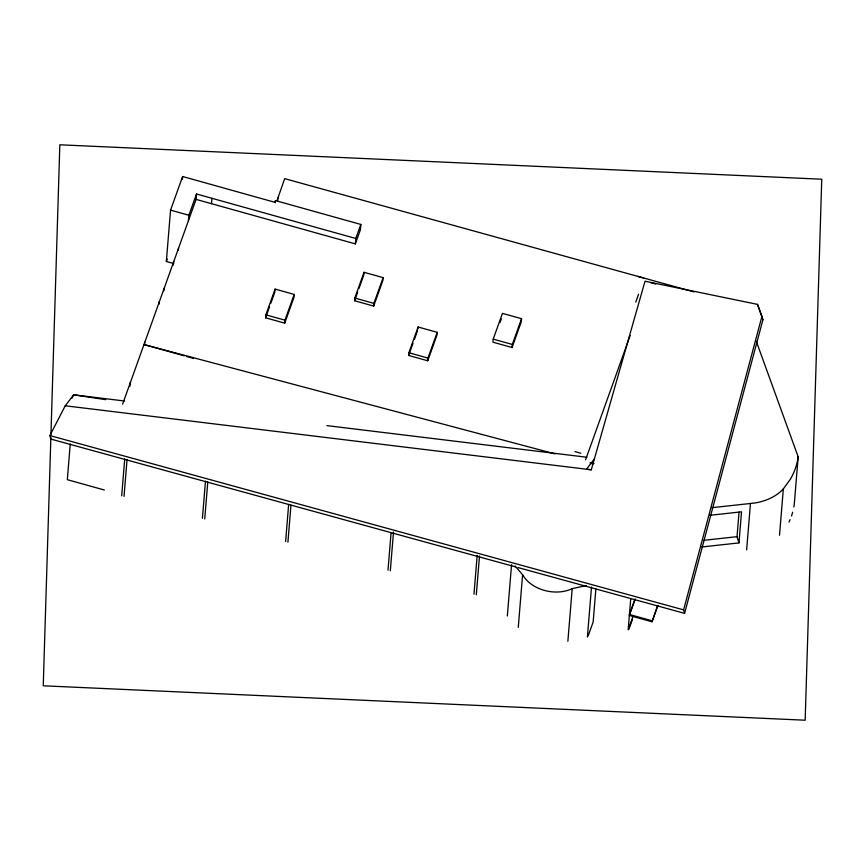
<?xml version="1.0" encoding="UTF-8"?>
<svg xmlns="http://www.w3.org/2000/svg" width="865" height="865" viewBox="0 0 865 865"><rect width="100%" height="100%" fill="white"/><g stroke="black" fill="none" stroke-linecap="round" stroke-linejoin="round"><path stroke-width="1.3" d="M50.862 437.549L43.25 685.794L805.164 720.21L821.75 179.217L59.836 144.79L50.938 434.857M70.249 443.994L67.319 479.675L104.373 490.022M129.966 386.147L130.28 382.417M121.706 495.775L124.733 458.904M124.019 496.424L127.058 459.553M144.542 344.562L144.747 342.086M159.009 304.231L159.214 301.744M163.842 290.77L164.047 288.283M173.67 263.522L166.34 261.479L170.556 210.13L182.623 176.514L274.875 202.302L275.492 200.594L360.824 224.435L360.381 229.831L355.342 243.887L196.074 199.383L196.517 193.987L355.785 238.481L355.342 243.887M173.378 265.133L173.681 261.414M182.407 179.152L182.623 176.514M178.309 250.428L178.514 247.952M188.44 220.651L188.884 215.255L196.517 193.987M211.471 203.686L211.914 198.28M202.421 518.319L205.47 481.2M204.735 518.968L207.795 481.848M265.609 317.812L265.858 314.838L275.092 289.094L294.186 294.435L293.949 297.409L284.704 323.153L265.609 317.812L269.566 306.783M275.319 202.745L275.492 200.594M277.687 200.648L277.903 198.02L284.693 178.644L693.935 291.916M274.929 291.083L275.092 289.094M284.704 323.153L284.953 320.18L294.186 294.435M285.601 541.566L288.65 504.446M287.915 542.214L290.975 505.095M354.585 300.75L354.801 298.047L364.035 272.302L383.13 277.633L382.914 280.336L373.68 306.08L354.585 300.75L357.656 292.165M363.895 274.108L364.035 272.302M373.68 306.08L373.896 303.377L383.13 277.633M387.996 570.165L391.077 532.71M390.32 570.813L393.51 532.029M408.648 355.45L408.864 352.747L418.109 327.002L437.203 332.333L436.976 335.036L427.743 360.781L408.648 355.45L413.048 343.189M417.957 328.797L418.109 327.002M427.743 360.781L427.959 358.078L437.203 332.333M493.212 339.112L492.964 342.194L512.058 347.535L521.292 321.791L521.541 318.709L502.446 313.379L493.212 339.112L512.307 344.454L512.058 347.535M473.988 594.179L477.166 555.406M476.301 594.828L479.491 556.054M507.333 616.01L511.561 564.683M518.276 627.395L522.601 574.76L515.107 565.97M567.873 641.257L572.198 588.622L586.513 585.519M587.4 637.029L591.509 587.021M595.877 588.892L593.163 621.978L588.189 635.829M630.736 598.623L628.163 629.817L633.148 615.934M629.525 615.502L629.612 614.528M629.352 615.458L652.048 621.794L657.562 605.684M701.753 546.983L738.97 542.906L737.023 536.678L739.045 512.08M738.97 542.906L741.532 511.831L709.624 515.324M746.646 549.794L750.463 503.484M779.516 535.262L783.333 488.941L790.405 479.188A82.467 69.86 4.7 0 0 798.168 456.807L756.248 341.188M798.168 456.807L794.254 504.457A82.467 69.86 4.7 0 1 793.832 507.041M518.016 567.559L684.583 613.371L683.62 609.879L761.946 316.309L757.491 304.372L645.03 281.222L591.282 469.792L65.253 405.782L49.878 435.56L50.84 439.063L515.41 566.845M684.583 613.371L762.908 319.812L761.946 316.309M635.764 302.09L638.543 294.305M166.34 261.479L167.237 258.992M122.614 404.139L196.074 199.383M277.135 200.172L277.903 198.02M270.896 303.107L274.854 292.067M355.785 238.481L360.824 224.435M358.975 288.488L363.819 275.005M414.367 339.512L417.438 330.927M500.002 322.58L501.322 318.904M512.307 344.454L521.541 318.709M585.573 459.834L630.163 335.555M634.867 599.326L629.428 614.485L652.124 620.821M630.25 612.928L635.234 599.045M628.92 629.19L632.542 619.091M652.048 621.794L657.93 605.392M71.827 398.408L73.687 394.818L124.603 401.014M65.253 405.782L73.687 394.818L105.681 399.662M594.158 459.218L586.492 469.187L591.282 469.792M783.333 488.941C775.721 497.029 764.963 501.538 754.107 503.084L711.819 507.701M572.198 588.622C556.141 596.407 531.716 590.492 522.601 574.76M703.796 540.311L737.023 536.678M326.938 425.623L586.881 457.25M555.038 453.887L143.99 344.562L184.277 355.818M590.276 463.262L592.882 463.954M650.556 282.639L655.692 284.034M49.878 435.56L683.62 609.879M637.851 276.378L643.69 278.011M170.556 210.13L188.884 215.255M354.801 298.047L373.896 303.377M408.864 352.747L427.959 358.078M265.858 314.838L284.953 320.18M574.987 451.617L580.826 453.249M590.222 462.526L594.039 463.597M186.883 356.542L193.382 358.359M762.908 319.812L757.491 304.372M792.664 512.167A82.467 69.86 4.7 0 1 791.497 515.951M790.069 519.66A82.467 69.86 4.7 0 1 788.977 522.092"/></g></svg>
